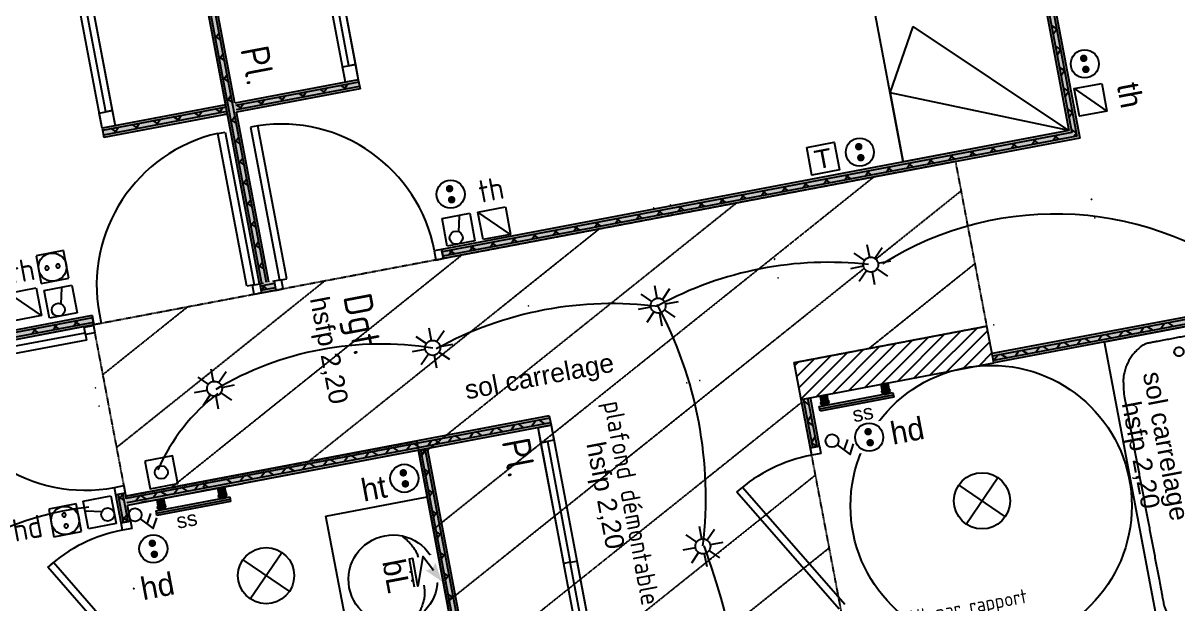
# Model space of a CAD drawing. Header units: centimetres. Extents: x 209280 to 319866, y -365283 to -277503.
# Drawn here: x 302836 to 308997, y -301242 to -298144 of the extents above; entities that cross this region are included whole.
import ezdxf

# ---------------------------------------------------------------- set-up
doc = ezdxf.new("R2010")
doc.units = ezdxf.units.CM
doc.linetypes.add('Style de ligne -1', pattern=[0.41664, 0.20828, -0.20836])
doc.layers.get('0').update_dxf_attribs({"color": 252})
for name, color, linetype, lineweight in [('0-PROJET-DESSINS CRÉES', 7, 'Continuous', 9), ('0-PROJET-FAUX PLAFOND', 251, 'Style de ligne -1', 5), ('0-PROJET-MENUISERIES INT', 7, 'Continuous', 5), ('0-PROJET-SANITAIRES', 7, 'Continuous', 5), ('0-PROJET-TEXTE', 7, 'Continuous', 5), ('prlm-ELEC-CFA', 1, 'Continuous', 25), ('prlm-ELEC-CFO', 1, 'Continuous', 25)]:
    doc.layers.add(name, color=color, linetype=linetype, lineweight=lineweight)
doc.styles.add('Geneva', font='arial.ttf')
doc.styles.add('Helvetica', font='arial.ttf')
doc.styles.add('prlm-elec-cfa', font='comic.ttf', dxfattribs={"height": 12})
doc.styles.add('prlm-elec-cfo', font='comic.ttf', dxfattribs={"height": 12})
doc.styles.get("Standard").update_dxf_attribs({"font": 'isocp.shx', "height": 100})

# ---------------------------------------------------------------- blocks, each defined once
blk = doc.blocks.new('xi.TEL')
at = {"layer": 'prlm-ELEC-CFA', "color": 0, "linetype": 'ByBlock', "lineweight": -2, "flags": 128}
blk.add_lwpolyline([(-7.5, 7.5), (7.5, 7.5), (7.5, -7.5), (-7.5, -7.5)], close=True, dxfattribs=at)
at = {"layer": 'prlm-ELEC-CFA', "color": 0, "linetype": 'ByBlock', "insert": (0, 0), "char_height": 10, "width": 11.36, "attachment_point": 5}
blk.add_mtext('{\\fVerdana|b0|i0|c0|p34;T}', dxfattribs=at)
blk = doc.blocks.new('xi.PC')
at = {"color": 0, "lineweight": 5}
blk.add_wipeout([(-7.5, -7.5), (7.5, -7.5), (7.5, 7.5), (-7.5, 7.5)], dxfattribs=at).dxf.layer = 'prlm-ELEC-CFO'
at = {"layer": 'prlm-ELEC-CFO', "color": 0, "linetype": 'ByBlock', "lineweight": 5, "const_width": 2}
for points in [[(-4, 0, 1), (-2, 0, 1)], [(2, 0, 1), (4, 0, 1)]]:
    blk.add_lwpolyline(points, format="xyb", close=True, dxfattribs=at)
at = {"layer": 'prlm-ELEC-CFO', "color": 0, "linetype": 'ByBlock', "lineweight": -2}
blk.add_circle((0, 0), 7.5, dxfattribs=at)
blk = doc.blocks.new('xi.BL')
at = {"color": 0, "lineweight": 5}
blk.add_wipeout([(-7.5, -7.5), (7.5, -7.5), (7.5, 7.5), (-7.5, 7.5)], dxfattribs=at).dxf.layer = 'prlm-ELEC-CFO'
at = {"layer": 'prlm-ELEC-CFO', "lineweight": 5}
blk.add_hatch(color=0, dxfattribs=at).paths.add_polyline_path([(-3, 6), (-0.1, 3.7), (0, 0), (7.5, 7.5)])
at = {"layer": 'prlm-ELEC-CFO', "color": 0}
blk.add_lwpolyline([(0.95, 4.23), (-7.5, 0), (7.5, -5.5), (-7.5, -5.5), (-7.5, -7.5), (7.5, -7.5)], dxfattribs=at)
blk = doc.blocks.new('xi.BP')
at = {"layer": 'prlm-ELEC-CFO', "color": 0, "flags": 128}
blk.add_lwpolyline([(-7.5, -7.5), (7.5, -7.5), (7.5, 7.5), (-7.5, 7.5)], close=True, dxfattribs=at)
at = {"layer": 'prlm-ELEC-CFO', "color": 0}
blk.add_circle((0, 0), 3.5, dxfattribs=at)
blk = doc.blocks.new('xi.SPOT')
at = {"color": 0, "lineweight": 5}
blk.add_wipeout([(-4, 0), (-2.83, -2.83), (0, -4), (2.83, -2.83), (4, 0), (2.83, 2.83), (0, 4), (-2.83, 2.83)], dxfattribs=at).dxf.layer = 'prlm-ELEC-CFO'
at = {"layer": 'prlm-ELEC-CFO', "color": 0, "linetype": 'ByBlock', "lineweight": -2, "flags": 128}
for points in [[(-7.69, 7.69), (-2.83, 2.83)], [(0, 10.88), (0, 4)], [(7.69, 7.69), (2.83, 2.83)], [(-10.88, 0), (-4, 0)], [(4, 0), (10.88, 0)], [(-2.83, -2.83), (-7.69, -7.69)], [(0, -4), (0, -10.88)], [(2.83, -2.83), (7.69, -7.69)]]:
    blk.add_lwpolyline(points, dxfattribs=at)
at = {"layer": 'prlm-ELEC-CFO', "color": 0, "linetype": 'ByBlock', "lineweight": -2}
blk.add_circle((0, 0), 4, dxfattribs=at)
blk = doc.blocks.new('xi.PCHD')
at = {"color": 0, "lineweight": 5}
blk.add_wipeout([(-7.5, -7.5), (7.5, -7.5), (7.5, 7.5), (-7.5, 7.5)], dxfattribs=at).dxf.layer = 'prlm-ELEC-CFO'
at = {"layer": 'prlm-ELEC-CFO', "color": 0, "linetype": 'ByBlock', "lineweight": 5, "const_width": 2}
for points in [[(-4, 0, 1), (-2, 0, 1)], [(2, 0, 1), (4, 0, 1)]]:
    blk.add_lwpolyline(points, format="xyb", close=True, dxfattribs=at)
at = {"layer": 'prlm-ELEC-CFO', "color": 0, "linetype": 'ByBlock', "lineweight": -2}
blk.add_circle((0, 0), 7.5, dxfattribs=at)
blk = doc.blocks.new('xi.DA')
at = {"layer": 'prlm-ELEC-CFO', "color": 0}
for points in [[(0.61, -1.67), (7.04, 4.05), (1.81, 7.01)], [(4.05, 1.39), (-1.17, 4.34)]]:
    blk.add_lwpolyline(points, dxfattribs=at)
blk.add_circle((-2, -4), 3.5, dxfattribs=at)

msp = doc.modelspace()

# ---------------------------------------------------------------- hatches: boundary and pattern name
at = {"layer": 'prlm-ELEC-CFO', "lineweight": 25}
for points in [[(307463.63, -300102.1), (307447.996, -300089.462), (307423.056, -300094.435), (307413.77, -300112.043), (307429.404, -300124.681), (307454.335, -300119.709)], [(307413.829, -300070.221), (307449.682, -300063.431), (307455.808, -300095.782), (307419.956, -300102.572)], [(307083.834, -300189.412), (307476.849, -300114.984), (307481.419, -300139.116), (307088.404, -300213.545)], [(307088.387, -300173.199), (307104.04, -300185.826), (307128.969, -300180.848), (307138.244, -300163.236), (307122.6, -300150.607), (307097.671, -300155.585)], [(307089.297, -300131.68), (307124.384, -300125.035), (307130.421, -300156.918), (307095.335, -300163.562)], [(303925.28, -300658.466), (303909.645, -300645.828), (303884.705, -300650.802), (303875.419, -300668.409), (303891.054, -300681.047), (303915.984, -300676.075)], [(303875.478, -300626.587), (303911.331, -300619.797), (303917.458, -300652.148), (303881.605, -300658.938)], [(303545.483, -300745.778), (303938.498, -300671.35), (303943.068, -300695.482), (303550.053, -300769.911)], [(303550.036, -300729.565), (303565.689, -300742.192), (303590.618, -300737.214), (303599.893, -300719.602), (303584.25, -300706.973), (303559.321, -300711.951)], [(303550.946, -300688.046), (303586.033, -300681.401), (303592.071, -300713.284), (303556.984, -300719.929)]]:
    msp.add_hatch(color=256, dxfattribs=at).paths.add_polyline_path(points)

# ---------------------------------------------------------------- linework, layer by layer
at = {"lineweight": 25}
for p, q in [((303539.94, -298651.032), (303539.93, -298650.983)), ((303636.333, -298632.778), (303636.342, -298632.827)), ((303645.636, -298681.904), (303645.627, -298681.855)), ((303645.636, -298681.904), (303645.645, -298681.953)), ((306289.749, -299112.657), (306289.758, -299112.706)), ((308535.835, -299083.889), (308535.786, -299083.898)), ((306201.241, -299129.419), (306201.231, -299129.37)), ((306279.175, -299165.548), (306279.184, -299165.597)), ((306299.052, -299161.784), (306299.043, -299161.735)), ((307873.92, -299209.242), (307873.969, -299209.232)), ((308554.414, -299181.995), (308554.464, -299181.986)), ((307892.499, -299307.348), (307892.45, -299307.357)), ((305092.338, -299397.441), (305092.347, -299397.491)), ((306845.909, -299403.925), (306845.86, -299403.934)), ((306864.488, -299502.031), (306864.537, -299502.022)), ((303826.54, -299637.156), (303826.531, -299637.107)), ((303924.647, -299618.577), (303924.656, -299618.626)), ((305532.347, -299652.685), (305532.298, -299652.695)), ((305532.347, -299652.685), (305532.397, -299652.676)), ((308015.196, -299752.737), (308015.206, -299752.786)), ((308043.115, -299900.159), (308043.106, -299900.11)), ((308043.115, -299900.159), (308043.124, -299900.208)), ((308052.418, -299949.285), (308052.409, -299949.236)), ((308052.418, -299949.285), (308052.428, -299949.335)), ((303223.358, -300089.959), (303223.309, -300089.968)), ((303272.487, -300080.655), (303272.536, -300080.645)), ((306378.001, -300062.787), (306378.01, -300062.836)), ((306446.631, -300049.79), (306446.622, -300049.741)), ((303241.938, -300188.065), (303241.987, -300188.056)), ((303291.066, -300178.761), (303291.017, -300178.77)), ((305265.336, -300310.948), (305265.327, -300310.899)), ((305274.934, -300309.13), (305274.944, -300309.18)), ((305176.536, -300378.665), (305176.545, -300378.714)), ((305284.24, -300358.268), (305284.231, -300358.219)), ((304097.645, -300532.084), (304097.636, -300532.035)), ((304107.243, -300530.266), (304107.253, -300530.315)), ((304116.549, -300579.404), (304116.54, -300579.355)), ((303426.149, -301160.776), (303426.099, -301160.785))]:
    msp.add_line(p, q, dxfattribs=at)
for centre in [(303539.94, -298651.032), (303636.333, -298632.778), (303645.636, -298681.904), (303645.636, -298681.904), (306289.749, -299112.657), (308535.835, -299083.889), (306201.241, -299129.419), (306279.175, -299165.548), (306299.052, -299161.784), (307873.92, -299209.242), (308554.414, -299181.995), (307892.499, -299307.348), (305092.338, -299397.441), (306845.909, -299403.925), (306864.488, -299502.031), (303826.54, -299637.156), (303924.647, -299618.577), (305532.347, -299652.685), (305532.347, -299652.685), (308015.196, -299752.737), (308043.115, -299900.159), (308043.115, -299900.159), (308052.418, -299949.285), (308052.418, -299949.285), (303223.358, -300089.959), (303272.487, -300080.655), (306378.001, -300062.787), (306446.631, -300049.79), (303241.938, -300188.065), (303291.066, -300178.761), (305265.336, -300310.948), (305274.934, -300309.13), (305176.536, -300378.665), (305284.24, -300358.268), (304097.645, -300532.084), (304107.243, -300530.266), (304116.549, -300579.404), (303426.149, -301160.776)]:
    msp.add_circle(centre, 0.025, dxfattribs=at)
at = {"layer": '0-PROJET-DESSINS CRÉES', "lineweight": 25}
for p, q in [((307934.489, -296177.237), (308415.506, -298717.216)), ((307947.262, -296174.818), (308430.698, -298727.57)), ((307947.262, -296174.818), (308430.698, -298727.57)), ((307970.843, -296170.352), (308458.745, -298746.685)), ((307970.843, -296170.352), (308458.745, -298746.685)), ((307983.616, -296167.933), (308473.937, -298757.039)), ((307983.616, -296167.933), (308473.937, -298757.039)), ((304555.708, -298458.667), (304255.595, -296873.941)), ((304324.372, -296860.916), (304624.486, -298445.642)), ((308061.971, -296850.397), (308415.506, -298717.216)), ((304097.964, -299534.866), (303616.946, -296994.887)), ((303917.06, -298579.614), (303616.946, -296994.887)), ((304110.737, -299532.447), (303629.719, -296992.468)), ((304110.737, -299532.447), (303629.719, -296992.468)), ((304134.318, -299527.981), (303653.3, -296988.002)), ((304134.318, -299527.981), (303653.3, -296988.002)), ((303966.186, -298570.31), (303666.073, -296985.584)), ((307531.224, -298884.68), (307177.688, -297017.861)), ((303258.077, -298704.411), (302957.963, -297119.684)), ((303026.741, -297106.659), (303326.854, -298691.386)), ((304574.814, -298371.456), (304440.04, -297659.792)), ((304474.429, -297653.279), (304609.203, -298364.943)), ((303277.183, -298617.199), (303142.409, -297905.535)), ((303176.798, -297899.023), (303311.571, -298610.687)), ((307461.305, -298516.093), (307585.549, -298161.375)), ((308415.506, -298717.216), (307585.263, -298162.004)), ((308322.425, -298155.841), (308350.472, -298174.956)), ((308331.361, -298203.026), (308350.476, -298174.979)), ((303888.929, -298232.225), (303860.883, -298213.11)), ((303882.212, -298196.753), (303863.096, -298224.799)), ((303903.263, -298307.914), (303884.148, -298335.961)), ((308343.477, -298267.002), (308371.523, -298286.117)), ((308352.413, -298314.187), (308371.528, -298286.14)), ((303909.981, -298343.386), (303881.934, -298324.271)), ((304540.425, -298377.968), (304609.203, -298364.943)), ((304609.203, -298364.943), (304574.814, -298371.456)), ((304609.203, -298364.943), (304624.486, -298445.642)), ((303931.032, -298454.547), (303902.986, -298435.432)), ((303924.315, -298419.075), (303905.2, -298447.122)), ((304555.708, -298458.667), (304540.425, -298377.968)), ((308364.528, -298378.163), (308392.575, -298397.278)), ((308373.464, -298425.348), (308392.579, -298397.302)), ((304624.486, -298445.642), (303966.186, -298570.31)), ((304626.905, -298458.415), (303968.605, -298583.083)), ((304626.905, -298458.415), (303968.605, -298583.083)), ((304631.37, -298481.996), (303973.071, -298606.664)), ((304631.37, -298481.996), (303973.071, -298606.664)), ((304633.789, -298494.769), (303975.49, -298619.437)), ((304420.271, -298497.547), (304448.318, -298516.663)), ((304456.373, -298490.71), (304437.258, -298518.757)), ((304531.432, -298476.496), (304559.479, -298495.611)), ((304567.535, -298469.659), (304548.42, -298497.705)), ((304624.486, -298445.642), (304555.708, -298458.667)), ((304624.486, -298445.642), (304555.708, -298458.667)), ((304633.789, -298494.769), (304615.345, -298498.262)), ((304624.486, -298445.642), (304633.789, -298494.769)), ((308385.58, -298489.325), (308413.626, -298508.44)), ((303952.084, -298565.709), (303924.037, -298546.593)), ((303945.366, -298530.237), (303926.251, -298558.283)), ((304566.218, -298507.566), (303975.49, -298619.437)), ((304086.787, -298560.702), (304114.834, -298579.817)), ((304122.89, -298553.865), (304103.774, -298581.912)), ((304197.948, -298539.651), (304225.995, -298558.766)), ((304234.051, -298532.814), (304214.936, -298560.86)), ((304309.11, -298518.599), (304337.156, -298537.714)), ((304345.212, -298511.762), (304326.097, -298539.809)), ((308415.506, -298717.216), (307461.305, -298516.093)), ((307461.305, -298516.093), (307531.414, -298885.344)), ((308394.516, -298536.51), (308413.631, -298508.463)), ((303242.794, -298623.712), (303311.571, -298610.687)), ((303917.06, -298579.614), (303258.077, -298704.411)), ((303919.478, -298592.387), (303260.496, -298717.184)), ((303919.478, -298592.387), (303260.496, -298717.184)), ((303923.944, -298615.968), (303264.961, -298740.765)), ((303923.944, -298615.968), (303264.961, -298740.765)), ((303311.571, -298610.687), (303277.183, -298617.199)), ((303311.571, -298610.687), (303326.854, -298691.386)), ((303789.406, -298617.02), (303770.291, -298645.066)), ((303864.465, -298602.805), (303892.511, -298621.92)), ((303900.567, -298595.968), (303881.452, -298624.015)), ((304147.091, -299525.562), (303975.49, -298619.437)), ((303975.626, -298581.754), (304003.672, -298600.869)), ((304011.728, -298574.917), (303992.613, -298602.963)), ((308406.631, -298600.486), (308434.678, -298619.601)), ((308415.567, -298647.671), (308434.682, -298619.624)), ((303258.077, -298704.411), (303242.794, -298623.712)), ((303926.363, -298628.741), (303267.38, -298753.538)), ((303858.802, -298641.535), (303267.38, -298753.538)), ((303455.922, -298680.175), (303436.807, -298708.221)), ((303530.981, -298665.96), (303559.027, -298685.075)), ((303567.083, -298659.123), (303547.968, -298687.17)), ((303642.142, -298644.908), (303670.189, -298664.024)), ((303678.244, -298638.071), (303659.129, -298666.118)), ((303753.303, -298623.857), (303781.35, -298642.972)), ((303926.363, -298628.741), (303907.929, -298632.232)), ((304097.964, -299534.866), (303926.363, -298628.741)), ((303973.135, -298676.87), (303945.089, -298657.755)), ((303966.418, -298641.398), (303947.303, -298669.445)), ((303326.854, -298691.386), (303258.077, -298704.411)), ((303326.854, -298691.386), (303258.077, -298704.411)), ((303258.077, -298704.411), (303267.38, -298753.538)), ((303308.658, -298708.063), (303336.705, -298727.178)), ((303344.761, -298701.226), (303325.645, -298729.273)), ((303419.819, -298687.012), (303447.866, -298706.127)), ((308415.506, -298717.216), (305068.988, -299350.975)), ((308430.698, -298727.57), (305071.407, -299363.748)), ((308430.698, -298727.57), (305071.407, -299363.748)), ((308415.506, -298717.216), (307531.224, -298884.68)), ((308350.8, -298742.701), (308331.684, -298770.747)), ((308335.46, -298745.606), (308363.506, -298764.721)), ((308427.683, -298711.647), (308455.73, -298730.762)), ((308449.29, -298740.241), (308442.846, -298749.696)), ((308449.29, -298740.241), (308455.734, -298730.786)), ((303994.187, -298788.031), (303966.14, -298768.916)), ((303987.469, -298752.559), (303968.354, -298780.606)), ((308458.745, -298746.685), (305075.873, -299387.329)), ((308458.745, -298746.685), (305075.873, -299387.329)), ((308473.937, -298757.039), (305078.292, -299400.101)), ((308473.937, -298757.039), (305078.292, -299400.101)), ((308017.316, -298805.855), (307998.201, -298833.902)), ((308128.477, -298784.804), (308109.362, -298812.85)), ((308113.137, -298787.709), (308141.184, -298806.824)), ((308239.638, -298763.752), (308220.523, -298791.799)), ((308224.298, -298766.657), (308252.345, -298785.773)), ((304008.521, -298863.721), (303989.406, -298891.767)), ((307683.832, -298869.01), (307664.717, -298897.057)), ((307794.993, -298847.959), (307775.878, -298876.005)), ((307779.653, -298850.864), (307807.7, -298869.979)), ((307906.154, -298826.907), (307887.039, -298854.954)), ((307890.814, -298829.812), (307918.861, -298848.927)), ((308001.976, -298808.761), (308030.022, -298827.876)), ((304015.239, -298899.192), (303987.192, -298880.077)), ((307461.509, -298911.113), (307442.394, -298939.16)), ((307446.169, -298914.018), (307474.216, -298933.134)), ((307572.671, -298890.062), (307553.555, -298918.108)), ((307557.331, -298892.967), (307585.377, -298912.082)), ((307668.492, -298871.915), (307696.538, -298891.03)), ((304036.29, -299010.354), (304008.244, -298991.239)), ((304029.573, -298974.882), (304010.457, -299002.928)), ((307128.025, -298974.268), (307108.91, -299002.315)), ((307112.685, -298977.173), (307140.732, -298996.288)), ((307239.187, -298953.216), (307220.072, -298981.263)), ((307223.847, -298956.122), (307251.893, -298975.237)), ((307350.348, -298932.165), (307331.233, -298960.211)), ((307335.008, -298935.07), (307363.055, -298954.185)), ((306794.542, -299037.423), (306775.426, -299065.469)), ((306779.202, -299040.328), (306807.248, -299059.443)), ((306905.703, -299016.371), (306886.588, -299044.418)), ((306890.363, -299019.276), (306918.409, -299038.391)), ((307016.864, -298995.32), (306997.749, -299023.366)), ((307001.524, -298998.225), (307029.571, -299017.34)), ((304057.342, -299121.515), (304029.295, -299102.4)), ((304050.624, -299086.043), (304031.509, -299114.09)), ((306461.058, -299100.577), (306441.943, -299128.624)), ((306445.718, -299103.483), (306473.764, -299122.598)), ((306572.219, -299079.526), (306553.104, -299107.572)), ((306556.879, -299082.431), (306584.926, -299101.546)), ((306683.38, -299058.474), (306664.265, -299086.521)), ((306668.04, -299061.379), (306696.087, -299080.495)), ((306127.574, -299163.732), (306108.459, -299191.779)), ((306112.234, -299166.637), (306140.28, -299185.752)), ((306238.735, -299142.681), (306219.62, -299170.727)), ((306223.395, -299145.586), (306251.442, -299164.701)), ((306349.896, -299121.629), (306330.781, -299149.676)), ((306334.556, -299124.534), (306362.603, -299143.649)), ((304078.393, -299232.676), (304050.347, -299213.561)), ((304071.676, -299197.204), (304052.561, -299225.251)), ((305794.09, -299226.887), (305774.975, -299254.933)), ((305778.75, -299229.792), (305806.797, -299248.907)), ((305905.251, -299205.835), (305886.136, -299233.882)), ((305889.911, -299208.74), (305917.958, -299227.856)), ((306016.413, -299184.784), (305997.297, -299212.83)), ((306001.073, -299187.689), (306029.119, -299206.804)), ((305460.606, -299290.042), (305441.491, -299318.088)), ((305445.266, -299292.947), (305473.313, -299312.062)), ((305571.767, -299268.99), (305552.652, -299297.037)), ((305556.427, -299271.895), (305584.474, -299291.01)), ((305682.929, -299247.938), (305663.814, -299275.985)), ((305667.589, -299250.844), (305695.635, -299269.959)), ((304099.445, -299343.838), (304071.398, -299324.722)), ((304092.727, -299308.366), (304073.612, -299336.412)), ((305068.988, -299350.975), (305078.292, -299400.101)), ((305127.122, -299353.196), (305108.007, -299381.243)), ((305111.782, -299356.101), (305139.829, -299375.217)), ((305238.284, -299332.145), (305219.168, -299360.191)), ((305222.944, -299335.05), (305250.99, -299354.165)), ((305349.445, -299311.093), (305330.33, -299339.14)), ((305334.105, -299313.998), (305362.151, -299333.113)), ((304113.779, -299419.527), (304094.664, -299447.574)), ((304120.496, -299454.999), (304092.45, -299435.884)), ((304117.615, -299531.144), (304098.559, -299534.753)), ((304098.559, -299534.753), (304107.862, -299583.88)), ((304177.299, -299533.073), (304100.978, -299547.526)), ((304177.299, -299533.073), (304100.978, -299547.526)), ((304126.671, -299542.66), (304107.556, -299570.707)), ((304111.331, -299545.566), (304139.377, -299564.681)), ((304174.88, -299520.3), (304166.741, -299521.841)), ((304174.88, -299520.3), (304184.184, -299569.426)), ((309994.68, -299530.574), (308006.092, -299907.17)), ((309997.099, -299543.347), (308008.511, -299919.943)), ((309997.099, -299543.347), (308008.511, -299919.943)), ((304181.765, -299556.653), (304105.444, -299571.107)), ((304181.765, -299556.653), (304105.444, -299571.107)), ((304184.184, -299569.426), (304107.862, -299583.88)), ((304184.184, -299569.426), (304107.862, -299583.88)), ((310001.565, -299566.927), (308012.977, -299943.524)), ((310001.565, -299566.927), (308012.977, -299943.524)), ((310003.984, -299579.7), (308015.396, -299956.297)), ((303204.451, -299704.078), (299700.467, -300367.658)), ((303206.87, -299716.851), (299702.886, -300380.431)), ((303206.87, -299716.851), (299702.886, -300380.431)), ((303204.451, -299704.078), (303213.755, -299753.205)), ((309342.737, -299704.927), (308015.396, -299956.297)), ((303211.336, -299740.432), (299707.351, -300404.012)), ((303211.336, -299740.432), (299707.351, -300404.012)), ((303213.755, -299753.205), (299709.77, -300416.785)), ((303161.458, -299763.109), (302355.397, -299915.759)), ((302903.897, -299774.228), (302884.781, -299802.274)), ((302888.557, -299777.133), (302916.603, -299796.248)), ((303015.058, -299753.176), (302995.943, -299781.223)), ((302999.718, -299756.081), (303027.764, -299775.196)), ((303126.219, -299732.125), (303107.104, -299760.171)), ((303110.879, -299735.03), (303138.926, -299754.145)), ((303161.974, -299765.831), (303161.458, -299763.109)), ((303161.974, -299765.831), (303161.458, -299763.109)), ((303211.1, -299756.527), (303161.974, -299765.831)), ((303174.747, -299763.412), (303174.231, -299760.69)), ((303174.747, -299763.412), (303174.231, -299760.69)), ((303198.327, -299758.946), (303197.812, -299756.224)), ((303198.327, -299758.946), (303197.812, -299756.224)), ((303213.755, -299753.205), (303210.585, -299753.805)), ((303211.1, -299756.527), (303210.585, -299753.805)), ((306950.171, -299954.473), (307978.182, -299759.789)), ((306950.171, -299954.473), (307978.182, -299759.789)), ((307589.588, -300036.936), (307840.698, -299785.826)), ((307676.285, -300020.517), (307927.395, -299769.407)), ((307762.982, -300004.099), (307982.817, -299784.264)), ((308015.396, -299956.297), (307978.182, -299759.789)), ((308703.115, -299788.4), (308684, -299816.446)), ((308723.545, -299784.531), (308751.591, -299803.646)), ((308814.276, -299767.348), (308795.161, -299795.395)), ((308834.706, -299763.479), (308862.753, -299782.594)), ((308925.438, -299746.296), (308906.322, -299774.343)), ((308945.867, -299742.428), (308973.914, -299761.543)), ((307242.802, -300102.61), (307493.911, -299851.5)), ((307329.498, -300086.191), (307580.608, -299835.081)), ((307416.195, -300069.773), (307667.305, -299818.663)), ((307502.892, -300053.354), (307754.001, -299802.244)), ((307849.678, -299987.68), (307994.007, -299843.352)), ((308369.631, -299851.554), (308350.516, -299879.601)), ((308390.061, -299847.685), (308418.108, -299866.801)), ((308480.792, -299830.503), (308461.677, -299858.549)), ((308501.222, -299826.634), (308529.269, -299845.749)), ((308591.954, -299809.451), (308572.839, -299837.498)), ((308612.384, -299805.582), (308640.43, -299824.697)), ((306986.782, -300147.795), (307233.821, -299900.755)), ((307069.408, -300135.447), (307320.518, -299884.337)), ((307156.105, -300119.028), (307407.214, -299867.918)), ((307936.375, -299971.262), (308005.197, -299902.44)), ((308036.147, -299914.709), (308017.032, -299942.756)), ((308056.577, -299910.84), (308084.624, -299929.955)), ((308147.309, -299893.658), (308128.193, -299921.704)), ((308167.738, -299889.789), (308195.785, -299908.904)), ((308258.47, -299872.606), (308239.355, -299900.653)), ((308278.9, -299868.737), (308306.946, -299887.852)), ((306987.385, -300150.98), (306950.171, -299954.473)), ((306953.212, -299970.53), (306973.731, -299950.011)), ((306964.402, -300029.618), (307060.428, -299933.592)), ((306975.592, -300088.706), (307147.124, -299917.174)), ((306987.385, -300150.98), (308015.396, -299956.297)), ((306987.385, -300150.98), (308015.396, -299956.297)), ((307036.282, -300409.175), (306987.385, -300150.98)), ((307036.282, -300409.175), (306987.385, -300150.98)), ((307049.055, -300406.756), (307000.158, -300148.561)), ((307049.055, -300406.756), (307000.158, -300148.561)), ((307006.155, -300147.425), (307001.294, -300154.558)), ((307030.487, -300179.727), (307002.44, -300160.612)), ((307072.636, -300402.29), (307023.739, -300144.095)), ((307072.636, -300402.29), (307023.739, -300144.095)), ((307085.409, -300399.871), (307036.512, -300141.676)), ((305643.448, -300239.342), (303383.585, -300667.312)), ((305645.867, -300252.115), (303386.004, -300680.085)), ((305645.867, -300252.115), (303386.004, -300680.085)), ((305650.332, -300275.696), (303390.47, -300703.665)), ((305650.332, -300275.696), (303390.47, -300703.665)), ((305478.589, -300283.794), (305506.636, -300302.909)), ((305569.565, -300266.565), (305550.45, -300294.611)), ((305589.75, -300262.742), (305617.797, -300281.857)), ((305643.448, -300239.342), (305652.751, -300288.469)), ((307041.461, -300237.672), (307022.345, -300265.719)), ((307051.539, -300290.889), (307023.492, -300271.774)), ((305652.751, -300288.469), (303392.889, -300716.438)), ((305652.751, -300288.469), (304008.314, -300599.89)), ((305145.105, -300346.948), (305173.152, -300366.064)), ((305236.081, -300329.719), (305216.966, -300357.766)), ((305256.266, -300325.897), (305284.313, -300345.012)), ((305347.243, -300308.668), (305328.127, -300336.714)), ((305367.428, -300304.845), (305395.474, -300323.96)), ((305458.404, -300287.616), (305439.289, -300315.663)), ((305583.974, -300301.494), (305652.751, -300288.469)), ((305583.974, -300301.494), (305652.751, -300288.469)), ((305599.256, -300382.193), (305583.974, -300301.494)), ((305858.514, -301751.186), (305583.974, -300301.494)), ((305652.751, -300288.469), (305668.034, -300369.168)), ((305652.751, -300288.469), (305927.292, -301738.161)), ((304902.597, -300392.874), (304883.482, -300420.921)), ((304922.783, -300389.052), (304950.829, -300408.167)), ((305013.759, -300371.823), (304994.644, -300399.869)), ((305033.944, -300368), (305061.99, -300387.115)), ((305124.92, -300350.771), (305105.805, -300378.818)), ((305668.034, -300369.168), (305599.256, -300382.193)), ((305599.256, -300382.193), (305633.645, -300375.681)), ((305721.244, -301026.34), (305599.256, -300382.193)), ((305633.645, -300375.681), (305755.633, -301019.827)), ((307085.409, -300399.871), (307036.282, -300409.175)), ((307062.512, -300348.834), (307043.397, -300376.88)), ((307072.59, -300402.05), (307044.544, -300382.935)), ((304569.114, -300456.029), (304549.998, -300484.075)), ((304589.299, -300452.206), (304617.345, -300471.321)), ((304680.275, -300434.977), (304661.16, -300463.024)), ((304700.46, -300431.155), (304728.507, -300450.27)), ((304791.436, -300413.926), (304772.321, -300441.972)), ((304811.621, -300410.103), (304839.668, -300429.218)), ((305229.143, -301921.264), (304945.298, -300422.445)), ((305168.58, -301601.471), (304945.298, -300422.445)), ((305239.497, -301906.072), (304958.071, -300420.026)), ((305239.497, -301906.072), (304958.071, -300420.026)), ((304982.165, -300418.271), (304963.05, -300446.317)), ((304984.594, -300431.096), (304966.116, -300418.503)), ((305258.612, -301878.026), (304981.652, -300415.561)), ((305258.612, -301878.026), (304981.652, -300415.561)), ((305268.966, -301862.834), (304994.425, -300413.142)), ((304235.63, -300519.184), (304216.515, -300547.23)), ((304255.815, -300515.361), (304283.861, -300534.476)), ((304346.791, -300498.132), (304327.676, -300526.179)), ((304366.976, -300494.309), (304395.023, -300513.425)), ((304457.952, -300477.08), (304438.837, -300505.127)), ((304478.137, -300473.258), (304506.184, -300492.373)), ((305005.646, -300542.258), (304977.599, -300523.142)), ((305003.217, -300529.432), (304984.101, -300557.479)), ((304033.492, -300557.464), (304061.539, -300576.579)), ((304124.468, -300540.235), (304105.353, -300568.282)), ((304144.654, -300536.413), (304172.7, -300555.528)), ((303380.427, -300650.635), (303331.3, -300659.938)), ((303396.122, -300803.377), (303367.654, -300653.054)), ((303396.122, -300803.377), (303367.654, -300653.054)), ((303383.585, -300667.312), (303380.427, -300650.635)), ((303939.537, -300612.915), (303392.889, -300716.438)), ((305026.697, -300653.419), (304998.651, -300634.304)), ((305024.268, -300640.593), (305005.153, -300668.64)), ((303359.768, -300810.261), (303331.3, -300659.938)), ((303359.768, -300810.261), (303331.3, -300659.938)), ((303372.541, -300807.843), (303344.073, -300657.519)), ((303372.541, -300807.843), (303344.073, -300657.519)), ((303374.338, -300688.347), (303346.291, -300669.232)), ((303368.263, -300656.272), (303349.148, -300684.319)), ((303389.693, -300699.564), (303394.571, -300702.889)), ((303408.895, -300800.958), (303392.889, -300716.438)), ((303457.501, -300666.545), (303438.386, -300694.591)), ((303389.315, -300767.433), (303370.2, -300795.48)), ((305047.749, -300764.58), (305019.702, -300745.465)), ((305045.32, -300751.754), (305026.205, -300779.801)), ((303408.895, -300800.958), (303359.768, -300810.261)), ((303395.389, -300799.508), (303367.343, -300780.393)), ((305068.8, -300875.741), (305040.754, -300856.626)), ((305066.371, -300862.916), (305047.256, -300890.962)), ((305089.852, -300986.903), (305061.805, -300967.788)), ((305087.423, -300974.077), (305068.308, -301002.124)), ((305755.633, -301019.827), (305721.244, -301026.34)), ((305755.633, -301019.827), (305790.022, -301013.315)), ((305877.62, -301663.974), (305755.633, -301019.827)), ((305790.022, -301013.315), (305912.009, -301657.462)), ((305110.903, -301098.064), (305082.857, -301078.949)), ((305108.475, -301085.238), (305089.359, -301113.285)), ((305131.955, -301209.225), (305103.909, -301190.11)), ((305129.526, -301196.4), (305110.411, -301224.446))]:
    msp.add_line(p, q, dxfattribs=at)
msp.add_circle((308000.881, -300719.493), 750.014, dxfattribs=at)
for points in [[(307934.489, -296177.237), (307983.616, -296167.933), (308415.506, -298717.216), (308473.937, -298757.039)], [(304147.091, -299525.562), (304097.964, -299534.866), (303666.073, -296985.584), (303616.946, -296994.887)], [(304624.486, -298445.642), (304633.789, -298494.769), (303966.186, -298570.31), (303975.49, -298619.437)], [(303917.06, -298579.614), (303926.363, -298628.741), (303258.077, -298704.411), (303267.38, -298753.538)], [(308415.506, -298717.216), (308473.937, -298757.039), (305068.988, -299350.975), (305078.292, -299400.101)], [(304174.88, -299520.3), (304184.184, -299569.426), (304098.559, -299534.753), (304107.862, -299583.88)], [(309994.68, -299530.574), (310003.984, -299579.7), (308006.092, -299907.17), (308015.396, -299956.297)], [(303204.451, -299704.078), (303213.755, -299753.205), (299700.467, -300367.658), (299709.77, -300416.785)], [(303211.1, -299756.527), (303161.974, -299765.831), (303210.585, -299753.805), (303161.458, -299763.109)], [(307085.409, -300399.871), (307036.282, -300409.175), (307036.512, -300141.676), (306987.385, -300150.98)], [(305643.448, -300239.342), (305652.751, -300288.469), (303383.585, -300667.312), (303392.889, -300716.438)], [(305268.966, -301862.834), (305229.143, -301921.264), (304994.425, -300413.142), (304945.298, -300422.445)], [(303408.895, -300800.958), (303359.768, -300810.261), (303380.427, -300650.635), (303331.3, -300659.938)]]:
    msp.add_solid(points, dxfattribs=at)
at = {"layer": '0-PROJET-FAUX PLAFOND', "lineweight": 25}
for p, q in [((307812.021, -298882.391), (303210.585, -299753.805)), ((307978.191, -299759.84), (307812.021, -298882.391)), ((307374.272, -298965.292), (305025.231, -300844.525)), ((307841.6, -299038.578), (305098.77, -301232.843)), ((306641.988, -299103.971), (304951.692, -300456.208)), ((305909.703, -299242.65), (304360.022, -300482.395)), ((305177.419, -299381.329), (303627.737, -300621.074)), ((307915.139, -299426.896), (307350.382, -299878.702)), ((304445.134, -299520.008), (303334.532, -300408.49)), ((303712.85, -299658.687), (303260.943, -300020.213)), ((303217.881, -299793.005), (303382.795, -300663.142)), ((306950.171, -299954.473), (307978.191, -299759.84)), ((307363.116, -302135), (306950.171, -299954.473)), ((306990.365, -300166.715), (304572.103, -302101.325)), ((303384.472, -300667.144), (304935.994, -300373.318)), ((304935.994, -300373.318), (305141.282, -301457.326)), ((307063.904, -300555.032), (304645.642, -302489.642)), ((303382.795, -300663.142), (303387.247, -300681.799)), ((303387.247, -300681.799), (303384.472, -300667.144)), ((307137.443, -300943.35), (304744.893, -302857.391))]:
    msp.add_line(p, q, dxfattribs=at)
at = {"layer": '0-PROJET-MENUISERIES INT', "lineweight": 25}
for p, q in [((303875.347, -298732.272), (303914.648, -298724.829)), ((304029.786, -299547.777), (303875.347, -298732.272)), ((303914.648, -298724.829), (304069.088, -299540.334)), ((304089.214, -298691.77), (304049.912, -298699.213)), ((304049.912, -298699.213), (304204.351, -299514.718)), ((304243.653, -299507.276), (304089.214, -298691.77)), ((305068.988, -299350.975), (305029.687, -299358.418)), ((305029.687, -299358.418), (305038.992, -299407.555)), ((305078.294, -299400.113), (305068.988, -299350.975)), ((305038.992, -299407.555), (305078.294, -299400.113)), ((304069.088, -299540.334), (304029.786, -299547.777)), ((304059.257, -299542.196), (304098.559, -299534.753)), ((304068.563, -299591.334), (304059.257, -299542.196)), ((304098.559, -299534.753), (304107.865, -299583.891)), ((304214.182, -299512.857), (304174.88, -299520.3)), ((304174.88, -299520.3), (304184.186, -299569.438)), ((304204.351, -299514.718), (304243.653, -299507.276)), ((304223.487, -299561.995), (304214.182, -299512.857)), ((304107.865, -299583.891), (304068.563, -299591.334)), ((304184.186, -299569.438), (304223.487, -299561.995)), ((303213.757, -299753.216), (303204.451, -299704.078)), ((303243.752, -299696.635), (303253.058, -299745.773)), ((303161.974, -299765.831), (303211.112, -299756.525)), ((303169.417, -299805.132), (303161.974, -299765.831)), ((303211.112, -299756.525), (303218.554, -299795.826)), ((303253.058, -299745.773), (303213.757, -299753.216)), ((302352.05, -299949.742), (303167.555, -299795.302)), ((303174.998, -299834.603), (302359.493, -299989.044)), ((303167.555, -299795.302), (303174.998, -299834.603)), ((303218.554, -299795.826), (303169.417, -299805.132)), ((307036.271, -300409.177), (307085.409, -300399.871)), ((307043.714, -300448.479), (307036.271, -300409.177)), ((307085.409, -300399.871), (307092.852, -300439.173)), ((307092.852, -300439.173), (307043.714, -300448.479)), ((303323.857, -300620.637), (303372.995, -300611.331)), ((303331.3, -300659.938), (303323.857, -300620.637)), ((303380.438, -300650.633), (303331.3, -300659.938)), ((303372.995, -300611.331), (303380.438, -300650.633)), ((306644.818, -300645.259), (306674.953, -300618.955)), ((307190.615, -301270.563), (306644.818, -300645.259)), ((306674.953, -300618.955), (307220.75, -301244.259)), ((303359.757, -300810.264), (303408.895, -300800.958)), ((303367.2, -300849.565), (303359.757, -300810.264)), ((303416.338, -300840.259), (303367.2, -300849.565)), ((303408.895, -300800.958), (303416.338, -300840.259)), ((302968.305, -301046.346), (302998.44, -301020.042)), ((302998.44, -301020.042), (303544.238, -301645.345)), ((303514.103, -301671.649), (302968.305, -301046.346))]:
    msp.add_line(p, q, dxfattribs=at)
for centre, start, end in [((304214.182, -299512.857), 10.7236014, 98.6539098), ((304059.257, -299542.196), 102.793293, 190.7236014), ((303169.417, -299805.132), 192.793385, 280.7236935), ((307198.153, -301263.984), 100.7236014, 131.806724), ((303521.641, -301665.07), 100.7236935, 131.806816)]:
    msp.add_arc(centre, 830.542, start, end, dxfattribs=at)
at = {"layer": '0-PROJET-SANITAIRES', "lineweight": 25}
for p, q in [((308606.005, -299844.448), (309342.907, -299704.894)), ((308922.326, -301514.759), (308606.005, -299844.448)), ((304452.03, -300773.637), (304992.425, -300671.297)), ((304992.425, -300671.297), (305141.282, -301457.326)), ((304600.887, -301559.666), (304452.03, -300773.637))]:
    msp.add_line(p, q, dxfattribs=at)
for centre, major_axis in [((309002.628, -299896.558), (4.652, -24.563)), ((304810.004, -301111.628), (233.387, 44.011)), ((304905.233, -301094.79), (-4.633, 24.567)), ((305004.881, -301073.861), (-2.78, 14.74))]:
    msp.add_ellipse(centre, major_axis=major_axis, ratio=1, dxfattribs=at)
msp.add_open_spline([(309554.466, -301090.731), (309566.881, -301156.285), (309535.861, -301279.775), (309457.304, -301362.557), (309281.474, -301395.856), (309105.643, -301429.154), (309002.257, -301380.828), (308928.232, -301277.232), (308813.292, -300670.3), (308698.352, -300063.368), (308729.372, -299939.879), (308807.929, -299857.096), (308983.76, -299823.798), (309159.59, -299790.499), (309262.976, -299838.826), (309337.001, -299942.422), (309448.837, -300532.965), (309554.466, -301090.731)], degree=2, knots=[0, 0, 0, 0.01726376, 0.03452751, 0.05179127, 0.15011635, 0.1673801, 0.18464386, 0.20190762, 0.50431594, 0.5215797, 0.53884345, 0.55610721, 0.65443229, 0.67169604, 0.6889598, 0.70622356, 1, 1, 1], dxfattribs=at)
msp.add_open_spline([(304860.133, -300883.691), (304934.032, -300935.596), (304963.923, -301088.709), (304987.957, -301221.556), (304939.705, -301305.654)], degree=2, dxfattribs=at)
at = {"layer": 'prlm-ELEC-CFO', "lineweight": 25}
for p, q in [((305071.386, -299185.743), (305218.766, -299157.832)), ((305161.213, -299256.595), (305164.905, -299173.677)), ((305218.766, -299157.832), (305246.677, -299305.212)), ((305262.06, -299151.603), (305409.44, -299123.692)), ((305437.351, -299271.073), (305262.06, -299151.603)), ((305289.971, -299298.983), (305262.06, -299151.603)), ((305409.44, -299123.692), (305437.351, -299271.073)), ((305099.296, -299333.123), (305071.386, -299185.743)), ((305437.351, -299271.073), (305289.971, -299298.983)), ((303052.572, -299357.697), (302905.192, -299385.607)), ((303080.483, -299505.077), (303052.572, -299357.697)), ((305246.677, -299305.212), (305099.296, -299333.123)), ((305460.537, -299314.067), (305313.156, -299341.977)), ((302905.192, -299385.607), (302933.103, -299532.988)), ((302933.103, -299532.988), (303080.483, -299505.077)), ((302948.632, -299569.973), (303096.013, -299542.063)), ((303096.013, -299542.063), (303123.923, -299689.443)), ((302759.392, -299584.569), (302906.773, -299556.658)), ((302934.683, -299704.038), (302759.392, -299584.569)), ((302906.773, -299556.658), (302934.683, -299704.038)), ((302976.543, -299717.354), (302948.632, -299569.973)), ((303038.46, -299640.826), (303042.152, -299557.908)), ((302934.683, -299704.038), (302787.303, -299731.949)), ((303123.923, -299689.443), (302976.543, -299717.354)), ((307423.056, -300094.435), (307413.77, -300112.043)), ((307413.829, -300070.221), (307449.682, -300063.431)), ((307419.956, -300102.572), (307413.829, -300070.221)), ((307455.808, -300095.782), (307419.956, -300102.572)), ((307422.416, -300068.594), (307429.206, -300104.448)), ((307447.996, -300089.462), (307423.056, -300094.435)), ((307439.611, -300065.338), (307446.139, -300099.813)), ((307463.63, -300102.1), (307447.996, -300089.462)), ((307449.682, -300063.431), (307455.808, -300095.782)), ((307083.834, -300189.412), (307476.849, -300114.984)), ((307086.325, -300201.166), (307479.084, -300126.786)), ((307097.671, -300155.585), (307088.387, -300173.199)), ((307481.419, -300139.116), (307088.404, -300213.545)), ((307089.297, -300131.68), (307124.384, -300125.035)), ((307095.335, -300163.562), (307089.297, -300131.68)), ((307130.421, -300156.918), (307095.335, -300163.562)), ((307122.6, -300150.607), (307097.671, -300155.585)), ((307097.885, -300130.054), (307104.544, -300165.218)), ((307115.079, -300126.798), (307120.955, -300157.825)), ((307138.244, -300163.236), (307122.6, -300150.607)), ((307124.384, -300125.035), (307130.421, -300156.918)), ((307128.969, -300180.848), (307138.244, -300163.236)), ((307413.77, -300112.043), (307429.404, -300124.681)), ((307429.404, -300124.681), (307454.335, -300119.709)), ((307454.335, -300119.709), (307463.63, -300102.1)), ((307476.849, -300114.984), (307481.419, -300139.116)), ((307088.404, -300213.545), (307083.834, -300189.412)), ((307088.387, -300173.199), (307104.04, -300185.826)), ((307104.04, -300185.826), (307128.969, -300180.848)), ((303816.468, -300593.942), (303797.353, -300621.989)), ((303922.331, -300578.516), (303950.378, -300597.631)), ((304013.307, -300561.287), (303994.192, -300589.333)), ((307867.657, -300816.325), (308036.613, -300568.426)), ((303551.728, -300645.619), (303532.612, -300673.666)), ((303571.913, -300641.797), (303599.959, -300660.912)), ((303662.889, -300624.568), (303643.774, -300652.614)), ((303683.074, -300620.745), (303711.121, -300639.86)), ((303723.934, -300653.757), (304008.845, -300599.801)), ((303774.05, -300603.516), (303754.935, -300631.563)), ((303789.8, -300638.191), (303825.653, -300631.401)), ((303794.235, -300599.693), (303822.282, -300618.809)), ((303884.705, -300650.802), (303875.419, -300668.409)), ((303881.605, -300658.938), (303875.478, -300626.587)), ((303917.458, -300652.148), (303881.605, -300658.938)), ((303884.066, -300624.96), (303890.855, -300660.814)), ((303909.645, -300645.828), (303884.705, -300650.802)), ((303901.26, -300621.704), (303907.789, -300656.179)), ((303925.28, -300658.466), (303909.645, -300645.828)), ((303911.331, -300619.797), (303917.458, -300652.148)), ((304008.845, -300599.801), (304008.854, -300599.85)), ((307828.186, -300607.897), (308076.085, -300776.853)), ((303120.184, -300709.01), (302972.803, -300736.921)), ((303148.095, -300856.391), (303120.184, -300709.01)), ((303157.169, -300693.481), (303304.55, -300665.57)), ((303185.08, -300840.861), (303157.169, -300693.481)), ((303304.55, -300665.57), (303332.461, -300812.951)), ((303460.751, -300662.848), (303488.798, -300681.963)), ((303465.269, -300699.65), (303500.355, -300693.006)), ((303545.483, -300745.778), (303938.498, -300671.35)), ((303547.974, -300757.532), (303940.733, -300683.152)), ((303559.321, -300711.951), (303550.036, -300729.565)), ((303943.068, -300695.482), (303550.053, -300769.911)), ((303556.984, -300719.929), (303550.946, -300688.046)), ((303592.071, -300713.284), (303556.984, -300719.929)), ((303584.25, -300706.973), (303559.321, -300711.951)), ((303559.534, -300686.42), (303566.193, -300721.584)), ((303576.728, -300683.164), (303582.604, -300714.191)), ((303599.893, -300719.602), (303584.25, -300706.973)), ((303586.033, -300681.401), (303592.071, -300713.284)), ((303875.419, -300668.409), (303891.054, -300681.047)), ((303891.054, -300681.047), (303915.984, -300676.075)), ((303915.984, -300676.075), (303925.28, -300658.466)), ((303938.498, -300671.35), (303943.068, -300695.482)), ((302972.803, -300736.921), (303000.714, -300884.302)), ((303255.933, -300751.034), (303173.015, -300747.342)), ((303550.053, -300769.911), (303545.483, -300745.778)), ((303550.036, -300729.565), (303565.689, -300742.192)), ((303565.689, -300742.192), (303590.618, -300737.214)), ((303590.618, -300737.214), (303599.893, -300719.602)), ((303332.461, -300812.951), (303185.08, -300840.861)), ((303000.714, -300884.302), (303148.095, -300856.391)), ((304008.784, -301006.94), (304256.683, -301175.896)), ((304048.255, -301215.368), (304217.211, -300967.469))]:
    msp.add_line(p, q, dxfattribs=at)
at = {"layer": 'prlm-ELEC-CFO', "color": 1}
msp.add_lwpolyline([(308443.477, -298493.41), (308618.768, -298612.88)], dxfattribs=at)
at = {"layer": 'prlm-ELEC-CFO', "lineweight": 25}
for centre, radius in [((305146.823, -299288.5), 35), ((302992.838, -299445.342), 75), ((303024.07, -299672.731), 35), ((307952.135, -300692.375), 150), ((304008.845, -300599.801), 0.025), ((303060.449, -300796.656), 75), ((303287.838, -300765.424), 35), ((304132.733, -301091.418), 150)]:
    msp.add_circle(centre, radius, dxfattribs=at)
for centre, start, end in [((302963.361, -299450.924), 10.7236014, 190.7236014), ((302963.361, -299450.924), 190.7236014, 10.7236014), ((303022.314, -299439.76), 10.7236014, 190.7236014), ((303022.314, -299439.76), 190.7236014, 10.7236014), ((303054.867, -300767.18), 100.7236014, 280.7236014), ((303054.867, -300767.18), 280.7236014, 100.7236014), ((303066.031, -300826.132), 100.7236014, 280.7236014), ((303066.031, -300826.132), 280.7236014, 100.7236014)]:
    msp.add_arc(centre, 10, start, end, dxfattribs=at)
at = {"layer": 'prlm-ELEC-CFO', "lineweight": 25, "extrusion": (0, 0, -1)}
msp.add_arc((-303374.425, -302369.387), 1656.511, 8.6101938, 83.4894366, dxfattribs=at)

# ---------------------------------------------------------------- block references
at = {"layer": 'prlm-ELEC-CFA', "xscale": 9.999999999999998, "yscale": 9.999999999999998, "zscale": 9.999999999999998, "rotation": 10.72360141139931}
msp.add_blockref('xi.TEL', (307104.403, -298867.002), dxfattribs=at)
at = {"layer": 'prlm-ELEC-CFO', "xscale": 9.999999999999998, "yscale": 9.999999999999998, "zscale": 9.999999999999998, "rotation": 280.723601411399}
msp.add_blockref('xi.BP', (303573.564, -300540.294), dxfattribs=at)

# ---------------------------------------------------------------- texts
at = {"layer": '0-PROJET-TEXTE', "lineweight": 25}
for s, height, rotation, p in [('Pl.', 151.3086, 280.7236014, (303994.027, -298281.603)), ('Dgt.', 151.3086, 280.7236014, (304543.009, -299601.693)), ('plafond démontable', 100.8724, 280.7236014, (305931.731, -300168.25)), ('Pl.', 151.3086, 280.7236014, (305387.668, -300373.824)), ('Ht par rapport', 75.6543, 10.7236014, (307576.511, -301352.666))]:
    msp.add_text(s, height=height, rotation=rotation, dxfattribs=at).set_placement(p)
at = {"layer": '0-PROJET-TEXTE', "lineweight": 25, "style": 'Helvetica'}
for s, rotation, p in [('hsfp 2,20', 280.7236014, (304366.183, -299613.584)), ('sol carrelage', 10.7236014, (305203.083, -300151.645)), ('sol carrelage', 280.7236014, (308809.695, -300013.232)), ('hsfp 2,20', 280.7236014, (308697.388, -300172.602)), ('hsfp 2,20', 280.7236014, (305840.977, -300387.686))]:
    msp.add_text(s, height=100.8724, rotation=rotation, dxfattribs=at).set_placement(p)
at = {"layer": 'prlm-ELEC-CFO', "lineweight": 25}
for s, p in [('th', (305277.675, -299103.621)), ('th', (302775.007, -299536.587)), ('hd', (302792.51, -300912.072))]:
    msp.add_text(s, height=120, rotation=10.7236014, dxfattribs=at).set_placement(p)
at = {"layer": 'prlm-ELEC-CFO', "lineweight": 25, "style": 'Geneva'}
for p in [(307268.675, -300273.591), (303661.581, -300841.435)]:
    msp.add_text('ss', height=79.9262, rotation=10.6809131, dxfattribs=at).set_placement(p)
at = {"layer": 'prlm-ELEC-CFO', "lineweight": 20, "insert": (308741.499, -298528.547), "char_height": 120, "attachment_point": 5, "rotation": 280.7236014, "line_spacing_factor": 0.8, "style": 'prlm-elec-cfa', "bg_fill": 3, "box_fill_scale": 1.1, "bg_fill_color": 256, "bg_fill_transparency": 0}
msp.add_mtext('th', dxfattribs=at)

# ---------------------------------------------------------------- next in the draw order: block references
at = {"layer": 'prlm-ELEC-CFO', "xscale": 9.999999999999998, "yscale": 9.999999999999998, "zscale": 9.999999999999998}
for name, p, rotation in [('xi.PC', (308500.444, -298361.393), 280.723601411399), ('xi.PC', (307300.021, -298832.436), 280.723601411399), ('xi.PC', (305117.144, -299056.657), 280.723601411399), ('xi.SPOT', (307358.611, -299432.079), 10.72360141140216), ('xi.SPOT', (306224.354, -299650.993), 280.723601411399), ('xi.SPOT', (305021.345, -299876.125), 10.72360141140211), ('xi.SPOT', (303857.577, -300094.38), 10.72360141140216), ('xi.PC', (307350.005, -300352.897), 280.723601411399), ('xi.PCHD', (304870.262, -300572.218), 280.723601411399), ('xi.SPOT', (306462.907, -300934.9), 280.723601411399), ('xi.PC', (303531.128, -300948.002), 280.723601411399)]:
    msp.add_blockref(name, p, dxfattribs=dict(at, rotation=rotation))

# ---------------------------------------------------------------- next in the draw order: texts
at = {"layer": 'prlm-ELEC-CFO', "lineweight": 20, "insert": (304826.731, -301092.707), "char_height": 120, "attachment_point": 5, "rotation": 280.7236014, "line_spacing_factor": 0.8, "style": 'prlm-elec-cfo', "bg_fill": 3, "box_fill_scale": 1.1, "bg_fill_color": 256, "bg_fill_transparency": 0}
msp.add_mtext('bL', dxfattribs=at)

# ---------------------------------------------------------------- next in the draw order: linework, layer by layer
at = {"layer": 'prlm-ELEC-CFO', "linetype": 'ByBlock', "lineweight": -2, "flags": 128}
msp.add_lwpolyline([(308590.857, -298465.5), (308618.768, -298612.88), (308471.388, -298640.791), (308443.477, -298493.41)], close=True, dxfattribs=at)
at = {"layer": 'prlm-ELEC-CFO'}
for centre, radius, start, end in [((308341.874, -300882.708), 1720.547, 50.4902232, 122.320773), ((307131.347, -301309.721), 1889.965, 83.4537628, 118.6024236), ((305977.986, -301584.089), 1943.833, 82.6192612, 118.8279416), ((304304.501, -300674.955), 2174.108, 353.1872054, 28.2599974), ((304744.413, -301579.202), 1723.075, 80.7399181, 120.7072847), ((304494.503, -300933.816), 1023.366, 127.2264141, 156.5440573), ((302730.955, -302300.579), 3981.004, 0.8145361, 20.111317)]:
    msp.add_arc(centre, radius, start, end, dxfattribs=at)

# ---------------------------------------------------------------- next in the draw order: block references
at = {"layer": 'prlm-ELEC-CFO', "xscale": 9.999999999999998, "yscale": 9.999999999999998, "zscale": 9.999999999999998, "rotation": 280.723601411399}
for name, p in [('xi.DA', (307195.056, -300384.004)), ('xi.DA', (303476.77, -300779.012)), ('xi.BL', (304982.785, -301063.153))]:
    msp.add_blockref(name, p, dxfattribs=at)

# ---------------------------------------------------------------- next in the draw order: texts
at = {"layer": 'prlm-ELEC-CFO', "lineweight": 20, "char_height": 120, "attachment_point": 5, "rotation": 10.7236014, "line_spacing_factor": 0.8, "style": 'prlm-elec-cfo', "bg_fill": 3, "box_fill_scale": 1.1, "bg_fill_color": 256, "bg_fill_transparency": 0}
for s, insert in [('hd', (307553.334, -300318.669)), ('ht', (304707.787, -300626.212)), ('hd', (303552.989, -301147.806))]:
    msp.add_mtext(s, dxfattribs=dict(at, insert=insert))

doc.saveas('drawing.dxf')
